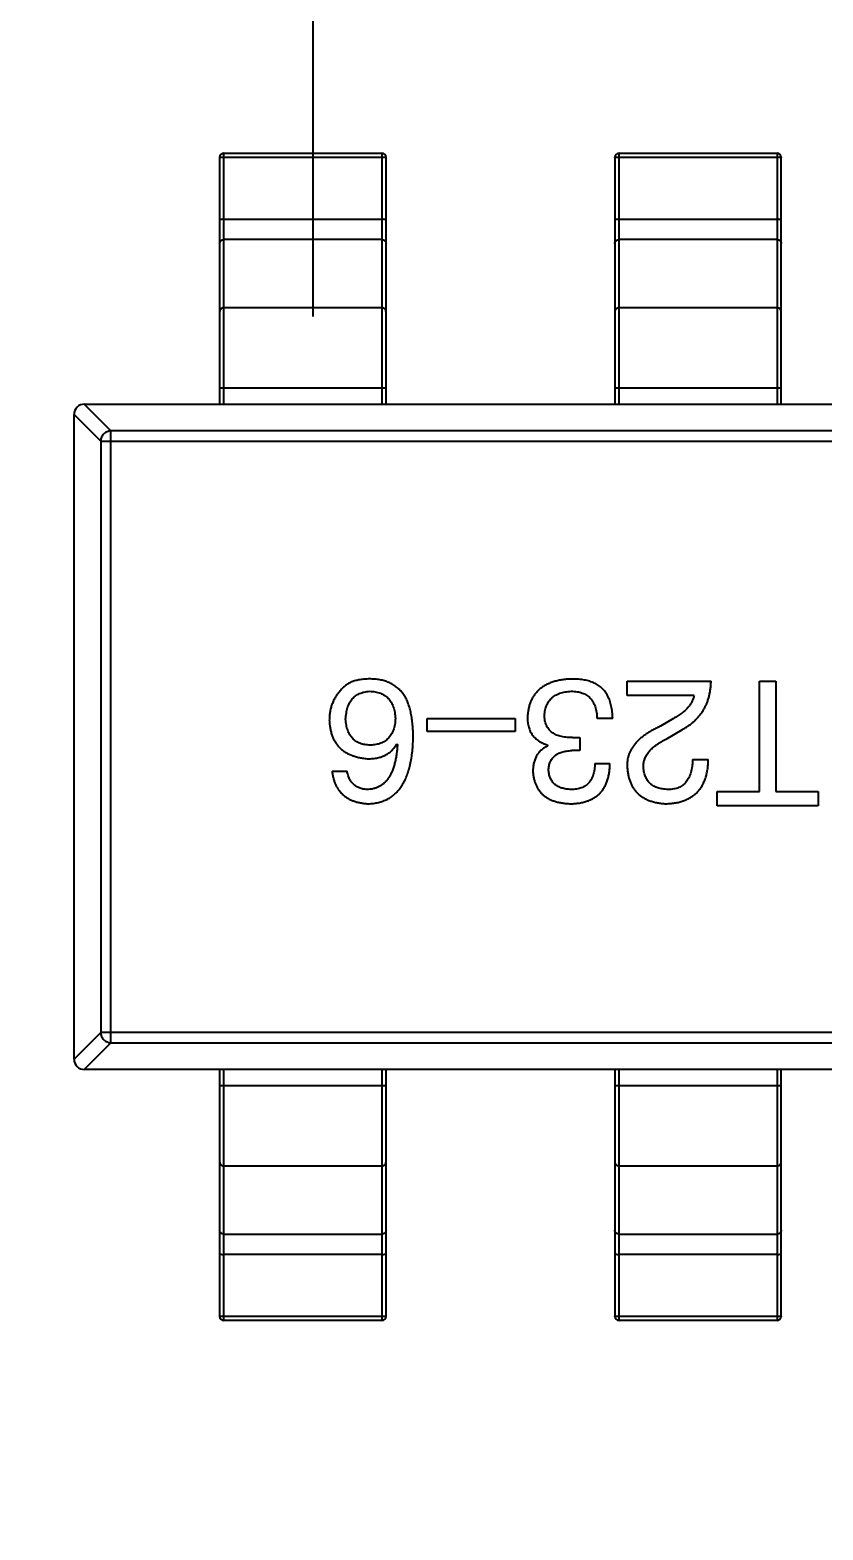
# Model space of a CAD drawing. Header units: millimetres. Extents: x 104 to 312, y 235 to 317.
# Drawn here: x 274.182 to 276.088, y 275.225 to 278.832 of the extents above; entities that cross this region are included whole.
import ezdxf

# ---------------------------------------------------------------- set-up
doc = ezdxf.new("R2010")
doc.units = ezdxf.units.MM
doc.header["$LTSCALE"] = 0.5
doc.header["$PDMODE"] = 3
doc.header["$PDSIZE"] = 0.3125
doc.linetypes.add('CENTER', pattern=[50.8, 31.75, -6.35, 6.35, -6.35])
doc.layers.get('0').update_dxf_attribs({"linetype": 'CONTINUOUS'})
doc.layers.get('Defpoints').update_dxf_attribs({"linetype": 'CONTINUOUS'})
doc.layers.add('dim', color=6, linetype='CONTINUOUS', lineweight=9)
doc.styles.add('Verdana', font='verdana.ttf', dxfattribs={"height": 2})
doc.dimstyles.new('aaaaaaaa 3.0', dxfattribs={"dimtxt": 2, "dimasz": 1.5, "dimexe": 1.25, "dimexo": 0.625, "dimtad": 1, "dimzin": 9, "dimdsep": 46, "dimtxsty": 'Verdana', "dimcen": 0, "dimadec": 1, "dimazin": 2, "dimtfac": 1, "dimtofl": 0, "dimtmove": 0, "dimatfit": 3, "dimfxl": 1, "dimlwd": 25, "dimlwe": 25, "dimarcsym": 0})

# ---------------------------------------------------------------- blocks, each defined once
blk = doc.blocks.new('*D35')
at = {"layer": 'Defpoints', "color": 0}
for p in [(274.8621, 292.0917), (302.3617, 271.0916), (310.9046, 271.0916)]:
    blk.add_point(p, dxfattribs=at)
at = {"layer": 'dim', "color": 0, "lineweight": 25}
for p, q in [((275.4871, 292.0917), (312.1546, 292.0917)), ((310.9046, 290.5917), (310.9046, 272.5916)), ((302.9867, 271.0916), (312.1546, 271.0916))]:
    blk.add_line(p, q, dxfattribs=at)
at = {"layer": 'dim', "color": 0}
for points in [[(311.1546, 290.5917), (310.6546, 290.5917), (310.9046, 292.0917)], [(310.6546, 272.5916), (311.1546, 272.5916), (310.9046, 271.0916)]]:
    blk.add_solid(points, dxfattribs=at)
at = {"layer": 'dim', "color": 0, "insert": (309.2587, 281.5916), "char_height": 2, "attachment_point": 5, "rotation": 90, "style": 'Verdana'}
blk.add_mtext('21', dxfattribs=at)

msp = doc.modelspace()

# ---------------------------------------------------------------- linework, layer by layer
at = {"color": 1, "linetype": 'CENTER'}
msp.add_line((274.8618, 300.3678), (274.8618, 241.8153), dxfattribs=at)
at = {"linetype": 'Continuous'}
for p, q in [((274.6476, 277.9324), (274.6476, 278.5358)), ((274.6476, 278.5358), (275.0276, 278.5358)), ((275.0276, 278.5358), (275.0276, 277.9324)), ((275.5976, 277.9324), (275.5976, 278.5358)), ((275.5976, 278.5358), (275.9776, 278.5358)), ((275.9776, 278.5358), (275.9776, 277.9324)), ((274.6376, 278.5258), (274.6376, 277.9324)), ((274.6476, 278.5263), (275.0276, 278.5263)), ((275.0376, 277.9324), (275.0376, 278.5258)), ((275.5876, 278.5258), (275.5876, 277.9324)), ((275.5976, 278.5263), (275.9776, 278.5263)), ((275.9876, 277.9324), (275.9876, 278.5258)), ((274.6476, 278.3768), (275.0276, 278.3768)), ((275.5976, 278.3768), (275.9776, 278.3768)), ((275.0276, 278.328), (274.6476, 278.328)), ((275.9776, 278.328), (275.5976, 278.328)), ((275.0276, 278.164), (274.6476, 278.164)), ((275.9776, 278.164), (275.5976, 278.164)), ((274.6376, 277.9713), (275.0376, 277.9713)), ((275.5876, 277.9713), (275.9876, 277.9713)), ((274.3762, 277.8683), (274.3121, 277.9324)), ((274.3126, 277.9324), (277.2626, 277.9324)), ((274.2876, 277.9078), (274.3517, 277.8437)), ((274.2876, 276.3574), (274.2876, 277.9074)), ((274.3762, 276.3965), (274.3762, 277.8683)), ((277.1989, 277.8683), (274.3762, 277.8683)), ((274.3517, 277.8437), (274.3517, 276.421)), ((274.3517, 277.8437), (277.2235, 277.8437)), ((275.6172, 277.232), (275.6172, 277.2665)), ((275.6172, 277.2665), (275.8189, 277.2665)), ((275.9354, 277.0009), (275.9354, 277.2665)), ((275.9354, 277.2665), (275.9747, 277.2665)), ((275.9747, 277.2665), (275.9747, 277.0009)), ((275.7779, 277.232), (275.6172, 277.232)), ((275.1362, 277.1452), (275.1362, 277.1763)), ((275.1362, 277.1763), (275.3476, 277.1763)), ((275.3476, 277.1763), (275.3476, 277.1452)), ((275.5824, 277.1763), (275.5447, 277.1763)), ((275.7287, 277.1763), (275.6975, 277.1583)), ((275.3476, 277.1452), (275.1362, 277.1452)), ((275.4857, 277.1304), (275.5037, 277.1304)), ((275.5037, 277.1304), (275.5037, 277.0993)), ((275.7107, 277.1271), (275.75, 277.1501)), ((275.0635, 277.1156), (275.0651, 277.114)), ((275.4267, 277.1107), (275.4267, 277.1124)), ((275.5037, 277.0993), (275.4841, 277.0993)), ((275.5398, 277.0681), (275.5759, 277.0681)), ((275.7746, 277.0779), (275.8123, 277.0779)), ((274.9077, 277.0501), (274.9438, 277.0501)), ((275.8337, 276.9665), (275.8337, 277.0009)), ((275.8337, 277.0009), (275.9354, 277.0009)), ((275.9747, 277.0009), (276.0764, 277.0009)), ((276.0764, 277.0009), (276.0764, 276.9665)), ((276.0764, 276.9665), (275.8337, 276.9665)), ((274.3517, 276.421), (274.2876, 276.3569)), ((277.2235, 276.421), (274.3517, 276.421)), ((274.3121, 276.3324), (274.3762, 276.3965)), ((274.3762, 276.3965), (277.1989, 276.3965)), ((277.2626, 276.3324), (274.3126, 276.3324)), ((274.6376, 276.3324), (274.6376, 275.7389)), ((274.6476, 275.7289), (274.6476, 276.3324)), ((275.0276, 276.3324), (275.0276, 275.7289)), ((275.0376, 275.7389), (275.0376, 276.3324)), ((275.5876, 276.3324), (275.5876, 275.7389)), ((275.5976, 275.7289), (275.5976, 276.3324)), ((275.9776, 276.3324), (275.9776, 275.7289)), ((275.9876, 275.7389), (275.9876, 276.3324)), ((275.0376, 276.2934), (274.6376, 276.2934)), ((275.9876, 276.2934), (275.5876, 276.2934)), ((274.6476, 276.1007), (275.0276, 276.1007)), ((275.5976, 276.1007), (275.9776, 276.1007)), ((274.6476, 275.9367), (275.0276, 275.9367)), ((275.5976, 275.9367), (275.9776, 275.9367)), ((275.0276, 275.8879), (274.6476, 275.8879)), ((275.9776, 275.8879), (275.5976, 275.8879)), ((275.0276, 275.7384), (274.6476, 275.7384)), ((275.0276, 275.7289), (274.6476, 275.7289)), ((275.9776, 275.7384), (275.5976, 275.7384)), ((275.9776, 275.7289), (275.5976, 275.7289))]:
    msp.add_line(p, q, dxfattribs=at)
msp.add_circle((274.8618, 271.1524), 27.5, dxfattribs=at)
at = {"color": 1, "linetype": 'CENTER'}
msp.add_circle((274.8621, 271.0916), 21.0001, dxfattribs=at)
at = {"linetype": 'Continuous'}
for centre, radius, start, end in [((274.8618, 271.1524), 24.842, 307.50561, 229.18658), ((274.6476, 278.5258), 0.01, 90, 180), ((275.0276, 278.5258), 0.01, 0, 90), ((275.5976, 278.5258), 0.01, 90, 180), ((275.9776, 278.5258), 0.01, 0, 90), ((274.3126, 277.9074), 0.025, 90, 180), ((274.3126, 276.3574), 0.025, 180, 270), ((274.6476, 275.7389), 0.01, 180, 270), ((275.0276, 275.7389), 0.01, 270, 0), ((275.5976, 275.7389), 0.01, 180, 270), ((275.9776, 275.7389), 0.01, 270, 0)]:
    msp.add_arc(centre, radius, start, end, dxfattribs=at)
for points, knots in [([(274.6376, 278.5258), (274.6376, 278.5258), (274.6377, 278.5258), (274.6378, 278.5259), (274.638, 278.5259), (274.6385, 278.526), (274.6394, 278.5261), (274.6406, 278.5262), (274.6421, 278.5262), (274.6438, 278.5263), (274.6457, 278.5263), (274.6469, 278.5263), (274.6476, 278.5263)], [0, 0, 0, 0, 0.007007, 0.022207, 0.046429, 0.079689, 0.172082, 0.296123, 0.447019, 0.619102, 0.806017, 1, 1, 1, 1]), ([(275.0276, 278.5263), (275.0282, 278.5263), (275.0295, 278.5263), (275.0314, 278.5263), (275.0331, 278.5262), (275.0346, 278.5262), (275.0358, 278.5261), (275.0366, 278.526), (275.0371, 278.5259), (275.0374, 278.5259), (275.0375, 278.5258), (275.0376, 278.5258), (275.0376, 278.5258)], [0, 0, 0, 0, 0.193983, 0.380898, 0.552981, 0.703877, 0.827918, 0.920311, 0.953571, 0.977793, 0.992993, 1, 1, 1, 1]), ([(275.5876, 278.5258), (275.5876, 278.5258), (275.5877, 278.5258), (275.5878, 278.5259), (275.588, 278.5259), (275.5885, 278.526), (275.5894, 278.5261), (275.5906, 278.5262), (275.5921, 278.5262), (275.5938, 278.5263), (275.5957, 278.5263), (275.5969, 278.5263), (275.5976, 278.5263)], [0, 0, 0, 0, 0.007007, 0.022207, 0.046429, 0.079689, 0.172082, 0.296123, 0.447019, 0.619102, 0.806017, 1, 1, 1, 1]), ([(275.9776, 278.5263), (275.9782, 278.5263), (275.9795, 278.5263), (275.9814, 278.5263), (275.9831, 278.5262), (275.9846, 278.5262), (275.9858, 278.5261), (275.9866, 278.526), (275.9871, 278.5259), (275.9874, 278.5259), (275.9875, 278.5258), (275.9876, 278.5258), (275.9876, 278.5258)], [0, 0, 0, 0, 0.193983, 0.380898, 0.552981, 0.703877, 0.827918, 0.920311, 0.953571, 0.977793, 0.992993, 1, 1, 1, 1]), ([(274.6476, 278.3768), (274.6469, 278.3768), (274.6457, 278.3768), (274.6438, 278.3768), (274.6421, 278.3767), (274.6406, 278.3767), (274.6394, 278.3766), (274.6385, 278.3765), (274.638, 278.3765), (274.6378, 278.3764), (274.6377, 278.3764), (274.6376, 278.3763), (274.6376, 278.3763)], [0, 0, 0, 0, 0.193983, 0.380898, 0.552981, 0.703877, 0.827918, 0.920311, 0.953571, 0.977793, 0.992993, 1, 1, 1, 1]), ([(275.0376, 278.3763), (275.0376, 278.3763), (275.0375, 278.3764), (275.0374, 278.3764), (275.0371, 278.3765), (275.0366, 278.3765), (275.0358, 278.3766), (275.0346, 278.3767), (275.0331, 278.3767), (275.0314, 278.3768), (275.0295, 278.3768), (275.0282, 278.3768), (275.0276, 278.3768)], [0, 0, 0, 0, 0.007007, 0.022207, 0.046429, 0.079689, 0.172082, 0.296123, 0.447019, 0.619102, 0.806017, 1, 1, 1, 1]), ([(275.5976, 278.3768), (275.5969, 278.3768), (275.5957, 278.3768), (275.5938, 278.3768), (275.5921, 278.3767), (275.5906, 278.3767), (275.5894, 278.3766), (275.5885, 278.3765), (275.588, 278.3765), (275.5878, 278.3764), (275.5877, 278.3764), (275.5876, 278.3763), (275.5876, 278.3763)], [0, 0, 0, 0, 0.193983, 0.380898, 0.552981, 0.703877, 0.827918, 0.920311, 0.953571, 0.977793, 0.992993, 1, 1, 1, 1]), ([(275.9876, 278.3763), (275.9876, 278.3763), (275.9875, 278.3764), (275.9874, 278.3764), (275.9871, 278.3765), (275.9866, 278.3765), (275.9858, 278.3766), (275.9846, 278.3767), (275.9831, 278.3767), (275.9814, 278.3768), (275.9795, 278.3768), (275.9782, 278.3768), (275.9776, 278.3768)], [0, 0, 0, 0, 0.007007, 0.022207, 0.046429, 0.079689, 0.172082, 0.296123, 0.447019, 0.619102, 0.806017, 1, 1, 1, 1]), ([(274.6376, 278.3186), (274.6376, 278.3199), (274.6381, 278.3224), (274.6404, 278.3255), (274.6437, 278.3275), (274.6463, 278.328), (274.6476, 278.328)], [0, 0, 0, 0, 0.242809, 0.48985, 0.742832, 1, 1, 1, 1]), ([(275.0276, 278.328), (275.0289, 278.328), (275.0315, 278.3275), (275.0348, 278.3255), (275.0371, 278.3224), (275.0376, 278.3199), (275.0376, 278.3186)], [0, 0, 0, 0, 0.257168, 0.51015, 0.757191, 1, 1, 1, 1]), ([(275.5876, 278.3186), (275.5876, 278.3199), (275.5881, 278.3224), (275.5904, 278.3255), (275.5937, 278.3275), (275.5963, 278.328), (275.5976, 278.328)], [0, 0, 0, 0, 0.242809, 0.48985, 0.742832, 1, 1, 1, 1]), ([(275.9776, 278.328), (275.9789, 278.328), (275.9815, 278.3275), (275.9848, 278.3255), (275.9871, 278.3224), (275.9876, 278.3199), (275.9876, 278.3186)], [0, 0, 0, 0, 0.257168, 0.51015, 0.757191, 1, 1, 1, 1]), ([(274.6476, 278.164), (274.6463, 278.164), (274.6437, 278.1635), (274.6404, 278.1614), (274.6381, 278.1583), (274.6376, 278.1558), (274.6376, 278.1546)], [0, 0, 0, 0, 0.257168, 0.51015, 0.757191, 1, 1, 1, 1]), ([(275.0376, 278.1546), (275.0376, 278.1558), (275.0371, 278.1583), (275.0348, 278.1614), (275.0315, 278.1635), (275.0289, 278.164), (275.0276, 278.164)], [0, 0, 0, 0, 0.242809, 0.48985, 0.742832, 1, 1, 1, 1]), ([(275.5976, 278.164), (275.5963, 278.164), (275.5937, 278.1635), (275.5904, 278.1614), (275.5881, 278.1583), (275.5876, 278.1558), (275.5876, 278.1546)], [0, 0, 0, 0, 0.257168, 0.51015, 0.757191, 1, 1, 1, 1]), ([(275.9876, 278.1546), (275.9876, 278.1558), (275.9871, 278.1583), (275.9848, 278.1614), (275.9815, 278.1635), (275.9789, 278.164), (275.9776, 278.164)], [0, 0, 0, 0, 0.242809, 0.48985, 0.742832, 1, 1, 1, 1]), ([(274.3762, 277.8683), (274.3731, 277.8681), (274.3668, 277.8667), (274.3588, 277.8612), (274.3533, 277.8532), (274.3518, 277.8469), (274.3517, 277.8437)], [0, 0, 0, 0, 0.248875, 0.5, 0.751125, 1, 1, 1, 1]), ([(275.0045, 277.2714), (275.0003, 277.2715), (274.9921, 277.2716), (274.9804, 277.2706), (274.9697, 277.269), (274.9599, 277.2663), (274.9511, 277.2628), (274.9433, 277.2584), (274.9364, 277.2532), (274.9326, 277.2489), (274.9307, 277.2468)], [0, 0, 0, 0, 0.156782, 0.301945, 0.436395, 0.561474, 0.678489, 0.78853, 0.894967, 1, 1, 1, 1]), ([(275.0815, 277.232), (275.0793, 277.2351), (275.0749, 277.241), (275.0671, 277.2487), (275.0585, 277.2554), (275.0492, 277.2609), (275.0391, 277.2653), (275.0282, 277.2685), (275.0166, 277.2707), (275.0086, 277.2712), (275.0045, 277.2714)], [0, 0, 0, 0, 0.125033, 0.246266, 0.36603, 0.485265, 0.606781, 0.732144, 0.862551, 1, 1, 1, 1]), ([(275.4841, 277.2714), (275.48, 277.2712), (275.472, 277.2708), (275.4603, 277.2694), (275.4495, 277.2673), (275.4394, 277.2646), (275.4301, 277.2612), (275.4215, 277.2571), (275.4136, 277.2524), (275.4065, 277.247), (275.4002, 277.2408), (275.3947, 277.234), (275.3898, 277.2266), (275.3858, 277.2185), (275.3825, 277.2097), (275.3801, 277.2003), (275.3783, 277.1902), (275.3778, 277.1832), (275.3775, 277.1796)], [0, 0, 0, 0, 0.078078, 0.151942, 0.221594, 0.28726, 0.350176, 0.409768, 0.467648, 0.523784, 0.578904, 0.634014, 0.689819, 0.746826, 0.805875, 0.867063, 0.931764, 1, 1, 1, 1]), ([(275.5382, 277.2615), (275.5365, 277.2623), (275.533, 277.264), (275.5273, 277.266), (275.5212, 277.2677), (275.5147, 277.269), (275.5077, 277.2701), (275.5002, 277.2709), (275.4923, 277.2713), (275.4869, 277.2713), (275.4841, 277.2714)], [0, 0, 0, 0, 0.101955, 0.208983, 0.322698, 0.44339, 0.570851, 0.70629, 0.84885, 1, 1, 1, 1]), ([(274.9307, 277.2468), (274.9283, 277.2442), (274.9237, 277.239), (274.9177, 277.2307), (274.9126, 277.2219), (274.9084, 277.2129), (274.9052, 277.2034), (274.9028, 277.1936), (274.9015, 277.1834), (274.9013, 277.1765), (274.9012, 277.173)], [0, 0, 0, 0, 0.129393, 0.255335, 0.378531, 0.500878, 0.622934, 0.746191, 0.87096, 1, 1, 1, 1]), ([(274.9405, 277.1747), (274.9407, 277.1773), (274.941, 277.1823), (274.9421, 277.1896), (274.9435, 277.1964), (274.9452, 277.2028), (274.9474, 277.2087), (274.95, 277.214), (274.953, 277.219), (274.9564, 277.2235), (274.9602, 277.2275), (274.9644, 277.231), (274.969, 277.234), (274.974, 277.2366), (274.9794, 277.2387), (274.9852, 277.2402), (274.9914, 277.2413), (274.9957, 277.2417), (274.9979, 277.2419)], [0, 0, 0, 0, 0.078863, 0.153308, 0.223539, 0.289857, 0.35341, 0.413572, 0.471721, 0.528235, 0.584279, 0.638781, 0.69466, 0.751251, 0.809198, 0.869697, 0.933318, 1, 1, 1, 1]), ([(274.9979, 277.2419), (275.0003, 277.2418), (275.005, 277.2416), (275.0117, 277.2406), (275.018, 277.2392), (275.0239, 277.2373), (275.0294, 277.2349), (275.0343, 277.2319), (275.039, 277.2286), (275.043, 277.2247), (275.0468, 277.2204), (275.05, 277.2154), (275.0529, 277.2102), (275.0552, 277.2043), (275.0571, 277.198), (275.0586, 277.1912), (275.0597, 277.1839), (275.06, 277.1789), (275.0602, 277.1763)], [0, 0, 0, 0, 0.070403, 0.137196, 0.200053, 0.260887, 0.31876, 0.37535, 0.430743, 0.485927, 0.541678, 0.598832, 0.657726, 0.719441, 0.783504, 0.851852, 0.923533, 1, 1, 1, 1]), ([(275.4185, 277.1845), (275.4187, 277.1867), (275.419, 277.191), (275.4201, 277.1972), (275.4216, 277.203), (275.4236, 277.2083), (275.426, 277.2133), (275.4289, 277.218), (275.4323, 277.2221), (275.436, 277.226), (275.4403, 277.2294), (275.445, 277.2324), (275.4502, 277.235), (275.4558, 277.2372), (275.4618, 277.2389), (275.4683, 277.2403), (275.4752, 277.2414), (275.48, 277.2417), (275.4824, 277.2419)], [0, 0, 0, 0, 0.068514, 0.133941, 0.195994, 0.255362, 0.312994, 0.369441, 0.424687, 0.480522, 0.537148, 0.594801, 0.654411, 0.716817, 0.781981, 0.850498, 0.923306, 1, 1, 1, 1]), ([(275.4824, 277.2419), (275.4849, 277.2418), (275.4897, 277.2418), (275.4966, 277.2409), (275.503, 277.2397), (275.509, 277.2379), (275.5146, 277.2356), (275.5197, 277.2328), (275.5243, 277.2294), (275.5284, 277.2256), (275.5321, 277.2211), (275.5353, 277.2163), (275.5381, 277.2108), (275.5403, 277.2049), (275.5422, 277.1985), (275.5435, 277.1915), (275.5444, 277.1841), (275.5446, 277.179), (275.5447, 277.1763)], [0, 0, 0, 0, 0.071272, 0.13882, 0.201858, 0.262757, 0.320043, 0.376709, 0.431462, 0.486034, 0.541209, 0.597703, 0.65589, 0.717768, 0.782056, 0.850407, 0.92277, 1, 1, 1, 1]), ([(275.5824, 277.1763), (275.5823, 277.179), (275.5821, 277.1842), (275.5815, 277.1919), (275.5804, 277.1992), (275.5791, 277.2061), (275.5775, 277.2127), (275.5756, 277.219), (275.5732, 277.2248), (275.5706, 277.2304), (275.5677, 277.2356), (275.5645, 277.2404), (275.5609, 277.2448), (275.557, 277.2489), (275.5528, 277.2526), (275.5482, 277.256), (275.5434, 277.259), (275.5399, 277.2607), (275.5382, 277.2615)], [0, 0, 0, 0, 0.078937, 0.154495, 0.226898, 0.296844, 0.363348, 0.427781, 0.48946, 0.549586, 0.607902, 0.664733, 0.720805, 0.776157, 0.831175, 0.886736, 0.943094, 1, 1, 1, 1]), ([(275.75, 277.1501), (275.7527, 277.1516), (275.7581, 277.1546), (275.7658, 277.1597), (275.7729, 277.165), (275.7795, 277.1708), (275.7857, 277.1768), (275.7912, 277.1833), (275.7964, 277.19), (275.8009, 277.1972), (275.805, 277.2046), (275.8085, 277.2124), (275.8116, 277.2206), (275.814, 277.2291), (275.8161, 277.238), (275.8175, 277.2472), (275.8185, 277.2567), (275.8187, 277.2632), (275.8189, 277.2665)], [0, 0, 0, 0, 0.065828, 0.130094, 0.192451, 0.254037, 0.313974, 0.373757, 0.433048, 0.492243, 0.551902, 0.611758, 0.672678, 0.734814, 0.798569, 0.863693, 0.930488, 1, 1, 1, 1]), ([(275.1028, 277.1304), (275.1028, 277.1357), (275.1027, 277.146), (275.1016, 277.1611), (275.1001, 277.1752), (275.0976, 277.1884), (275.0947, 277.2006), (275.0911, 277.212), (275.0868, 277.2225), (275.0832, 277.2289), (275.0815, 277.232)], [0, 0, 0, 0, 0.151498, 0.29521, 0.430242, 0.557137, 0.677306, 0.790845, 0.898111, 1, 1, 1, 1]), ([(275.7779, 277.232), (275.7774, 277.2294), (275.7763, 277.2242), (275.773, 277.2167), (275.7687, 277.2093), (275.7631, 277.2023), (275.7563, 277.1954), (275.7482, 277.1887), (275.739, 277.1823), (275.7322, 277.1783), (275.7287, 277.1763)], [0, 0, 0, 0, 0.103034, 0.208166, 0.318255, 0.434664, 0.559728, 0.695394, 0.841708, 1, 1, 1, 1]), ([(274.9012, 277.173), (274.9014, 277.1695), (274.9017, 277.1626), (274.9032, 277.1527), (274.9053, 277.1434), (274.908, 277.1347), (274.9115, 277.1266), (274.9157, 277.1192), (274.9205, 277.1123), (274.9261, 277.1061), (274.9323, 277.1006), (274.9392, 277.0956), (274.9468, 277.0914), (274.9551, 277.0877), (274.964, 277.0847), (274.9736, 277.0824), (274.9839, 277.0806), (274.991, 277.0799), (274.9946, 277.0796)], [0, 0, 0, 0, 0.071527, 0.139094, 0.20346, 0.264939, 0.323904, 0.381383, 0.437591, 0.493343, 0.549401, 0.606085, 0.664838, 0.725424, 0.788712, 0.855452, 0.925772, 1, 1, 1, 1]), ([(274.9995, 277.1124), (274.9973, 277.1125), (274.9929, 277.1127), (274.9865, 277.1136), (274.9805, 277.1149), (274.975, 277.1167), (274.9699, 277.1191), (274.9651, 277.1218), (274.9608, 277.125), (274.9568, 277.1287), (274.9534, 277.1329), (274.9502, 277.1375), (274.9476, 277.1426), (274.9453, 277.1481), (274.9435, 277.1541), (274.9421, 277.1605), (274.941, 277.1674), (274.9407, 277.1722), (274.9405, 277.1747)], [0, 0, 0, 0, 0.069884, 0.136529, 0.199638, 0.259844, 0.317774, 0.374356, 0.430026, 0.485148, 0.5409, 0.597889, 0.657472, 0.718614, 0.783613, 0.85129, 0.923712, 1, 1, 1, 1]), ([(275.0602, 277.1763), (275.06, 277.1738), (275.0597, 277.1689), (275.0587, 277.1618), (275.0571, 277.1552), (275.0553, 277.149), (275.053, 277.1433), (275.0502, 277.1381), (275.0471, 277.1333), (275.0435, 277.1291), (275.0394, 277.1253), (275.035, 277.1221), (275.0302, 277.1191), (275.0248, 277.1169), (275.0191, 277.115), (275.013, 277.1136), (275.0064, 277.1127), (275.0019, 277.1125), (274.9995, 277.1124)], [0, 0, 0, 0, 0.076072, 0.148369, 0.216753, 0.281358, 0.342792, 0.401604, 0.458929, 0.514444, 0.569818, 0.625343, 0.681554, 0.739608, 0.800134, 0.863477, 0.929547, 1, 1, 1, 1]), ([(275.3775, 277.1796), (275.3775, 277.1774), (275.3776, 277.1732), (275.3783, 277.1671), (275.3791, 277.1613), (275.3805, 277.1558), (275.3822, 277.1505), (275.3843, 277.1455), (275.3869, 277.1409), (275.3897, 277.1365), (275.393, 277.1324), (275.3967, 277.1287), (275.4008, 277.1252), (275.4052, 277.122), (275.41, 277.1192), (275.4152, 277.1165), (275.4208, 277.1143), (275.4247, 277.113), (275.4267, 277.1124)], [0, 0, 0, 0, 0.071215, 0.138707, 0.20396, 0.266995, 0.327734, 0.387609, 0.445602, 0.503345, 0.561136, 0.618597, 0.677672, 0.738255, 0.799989, 0.863961, 0.930555, 1, 1, 1, 1]), ([(275.4857, 277.1304), (275.483, 277.1304), (275.4777, 277.1305), (275.4701, 277.1312), (275.463, 277.1321), (275.4564, 277.1337), (275.4503, 277.1355), (275.4448, 277.1378), (275.4398, 277.1407), (275.4353, 277.1438), (275.4313, 277.1474), (275.4279, 277.1515), (275.4249, 277.1559), (275.4226, 277.1608), (275.4207, 277.1662), (275.4194, 277.1719), (275.4186, 277.1781), (275.4185, 277.1823), (275.4185, 277.1845)], [0, 0, 0, 0, 0.082495, 0.159728, 0.232496, 0.300725, 0.365163, 0.425859, 0.483728, 0.538892, 0.592921, 0.646195, 0.699968, 0.754746, 0.811387, 0.870806, 0.933482, 1, 1, 1, 1]), ([(274.9946, 276.9714), (274.9989, 276.9716), (275.0072, 276.9721), (275.0192, 276.9743), (275.0304, 276.9777), (275.0408, 276.9823), (275.0505, 276.9881), (275.0592, 276.9952), (275.0673, 277.0034), (275.0744, 277.0128), (275.0808, 277.0234), (275.0864, 277.0352), (275.0911, 277.0481), (275.095, 277.0623), (275.0983, 277.0776), (275.1006, 277.0942), (275.1023, 277.1119), (275.1026, 277.1241), (275.1028, 277.1304)], [0, 0, 0, 0, 0.058957, 0.115262, 0.16907, 0.221312, 0.273147, 0.324961, 0.377649, 0.432026, 0.488925, 0.549039, 0.612912, 0.680653, 0.753056, 0.830314, 0.912483, 1, 1, 1, 1]), ([(275.6975, 277.1583), (275.6941, 277.1567), (275.6875, 277.1536), (275.6781, 277.1486), (275.6693, 277.1435), (275.6612, 277.1381), (275.6538, 277.1326), (275.6471, 277.1269), (275.641, 277.121), (275.6357, 277.1149), (275.6309, 277.1087), (275.6269, 277.1023), (275.6236, 277.0956), (275.6208, 277.0889), (275.6189, 277.0819), (275.6176, 277.0747), (275.617, 277.0673), (275.6171, 277.0624), (275.6172, 277.0599)], [0, 0, 0, 0, 0.082731, 0.161257, 0.236138, 0.307554, 0.375712, 0.440848, 0.502916, 0.562567, 0.619798, 0.675716, 0.73039, 0.78386, 0.837315, 0.890547, 0.944917, 1, 1, 1, 1]), ([(275.6566, 277.0583), (275.6565, 277.0599), (275.6563, 277.0631), (275.6566, 277.0679), (275.6574, 277.0727), (275.6586, 277.0774), (275.6604, 277.0819), (275.6626, 277.0865), (275.6653, 277.0909), (275.6685, 277.0952), (275.672, 277.0996), (275.6762, 277.1037), (275.6808, 277.1078), (275.6858, 277.1119), (275.6914, 277.1158), (275.6973, 277.1197), (275.7038, 277.1235), (275.7083, 277.1259), (275.7107, 277.1271)], [0, 0, 0, 0, 0.052237, 0.103888, 0.155485, 0.207395, 0.259864, 0.31356, 0.369176, 0.4266, 0.486836, 0.550048, 0.61567, 0.685271, 0.75824, 0.834614, 0.915635, 1, 1, 1, 1]), ([(274.9946, 277.0796), (274.9986, 277.0797), (275.0062, 277.0799), (275.0172, 277.0816), (275.0273, 277.0844), (275.0365, 277.0883), (275.0447, 277.0934), (275.052, 277.0997), (275.0584, 277.1072), (275.0618, 277.1128), (275.0635, 277.1156)], [0, 0, 0, 0, 0.144617, 0.279572, 0.40596, 0.526097, 0.64389, 0.760003, 0.877724, 1, 1, 1, 1]), ([(275.0651, 277.114), (275.0648, 277.1098), (275.0642, 277.1015), (275.0627, 277.0896), (275.0608, 277.0785), (275.0584, 277.0681), (275.0556, 277.0585), (275.0523, 277.0497), (275.0486, 277.0417), (275.0444, 277.0345), (275.0397, 277.0282), (275.0347, 277.0225), (275.0291, 277.0177), (275.0231, 277.0137), (275.0166, 277.0104), (275.0097, 277.0081), (275.0023, 277.0064), (274.9972, 277.006), (274.9946, 277.0058)], [0, 0, 0, 0, 0.089218, 0.173709, 0.252753, 0.326963, 0.397099, 0.462534, 0.524018, 0.582178, 0.637235, 0.689955, 0.741228, 0.791618, 0.841661, 0.892925, 0.945259, 1, 1, 1, 1]), ([(275.4267, 277.1107), (275.4238, 277.1093), (275.4182, 277.1065), (275.4108, 277.1009), (275.4045, 277.0944), (275.3994, 277.087), (275.3955, 277.0786), (275.3926, 277.0694), (275.3909, 277.0592), (275.3907, 277.0521), (275.3906, 277.0484)], [0, 0, 0, 0, 0.125227, 0.244792, 0.361427, 0.478215, 0.59667, 0.722058, 0.856314, 1, 1, 1, 1]), ([(275.4283, 277.0517), (275.4284, 277.0536), (275.4287, 277.0572), (275.4294, 277.0624), (275.4306, 277.0673), (275.4323, 277.0719), (275.4344, 277.0761), (275.4369, 277.0799), (275.4397, 277.0835), (275.443, 277.0867), (275.4468, 277.0894), (275.4509, 277.0919), (275.4554, 277.094), (275.4603, 277.0958), (275.4657, 277.0971), (275.4715, 277.0982), (275.4776, 277.099), (275.4819, 277.0992), (275.4841, 277.0993)], [0, 0, 0, 0, 0.067741, 0.131599, 0.192143, 0.249977, 0.306453, 0.361639, 0.416449, 0.471489, 0.527582, 0.584873, 0.644974, 0.70814, 0.77492, 0.845909, 0.920585, 1, 1, 1, 1]), ([(275.4808, 276.9714), (275.4846, 276.9715), (275.4919, 276.9717), (275.5025, 276.9731), (275.5125, 276.9751), (275.5217, 276.9779), (275.5302, 276.9813), (275.538, 276.9856), (275.5451, 276.9905), (275.5514, 276.9963), (275.557, 277.0027), (275.5619, 277.0099), (275.566, 277.0179), (275.5695, 277.0265), (275.5722, 277.0359), (275.5742, 277.046), (275.5755, 277.0568), (275.5757, 277.0643), (275.5759, 277.0681)], [0, 0, 0, 0, 0.073232, 0.142595, 0.207997, 0.270074, 0.329156, 0.386529, 0.441846, 0.496976, 0.551877, 0.607941, 0.665637, 0.725446, 0.788542, 0.855101, 0.925196, 1, 1, 1, 1]), ([(275.5398, 277.0681), (275.5397, 277.0656), (275.5395, 277.0607), (275.5386, 277.0536), (275.5375, 277.047), (275.5357, 277.0409), (275.5336, 277.0353), (275.5311, 277.0302), (275.5281, 277.0255), (275.5247, 277.0213), (275.5209, 277.0176), (275.5166, 277.0145), (275.512, 277.0117), (275.5069, 277.0096), (275.5014, 277.0079), (275.4954, 277.0067), (275.4891, 277.0059), (275.4847, 277.0059), (275.4824, 277.0058)], [0, 0, 0, 0, 0.078134, 0.15164, 0.221358, 0.286689, 0.348614, 0.407697, 0.464247, 0.520153, 0.574432, 0.629291, 0.684538, 0.742032, 0.801329, 0.863637, 0.930123, 1, 1, 1, 1]), ([(275.6172, 277.0599), (275.6175, 277.0565), (275.618, 277.0499), (275.6196, 277.0404), (275.6218, 277.0314), (275.6248, 277.0231), (275.6283, 277.0153), (275.6325, 277.0082), (275.6374, 277.0017), (275.6429, 276.9958), (275.6492, 276.9906), (275.656, 276.986), (275.6635, 276.982), (275.6717, 276.9785), (275.6805, 276.9759), (275.69, 276.9736), (275.7001, 276.9721), (275.7071, 276.9716), (275.7107, 276.9714)], [0, 0, 0, 0, 0.070688, 0.137741, 0.201612, 0.262778, 0.321223, 0.378455, 0.434411, 0.490146, 0.546362, 0.603392, 0.662208, 0.723401, 0.787372, 0.85442, 0.925153, 1, 1, 1, 1]), ([(275.7156, 277.0058), (275.7133, 277.0059), (275.7089, 277.0062), (275.7026, 277.0068), (275.6966, 277.0081), (275.691, 277.0096), (275.6859, 277.0116), (275.6811, 277.0138), (275.6769, 277.0166), (275.6729, 277.0196), (275.6695, 277.0232), (275.6663, 277.027), (275.6636, 277.0313), (275.6614, 277.036), (275.6596, 277.041), (275.6581, 277.0464), (275.6571, 277.0522), (275.6567, 277.0562), (275.6566, 277.0583)], [0, 0, 0, 0, 0.076112, 0.148436, 0.216883, 0.281466, 0.34298, 0.402356, 0.459881, 0.51546, 0.571111, 0.62658, 0.683162, 0.741007, 0.801404, 0.863825, 0.930544, 1, 1, 1, 1]), ([(275.7107, 276.9714), (275.7147, 276.9716), (275.7226, 276.972), (275.7339, 276.9736), (275.7446, 276.9759), (275.7544, 276.9791), (275.7635, 276.983), (275.7718, 276.9877), (275.7794, 276.9932), (275.7862, 276.9996), (275.7922, 277.0067), (275.7974, 277.0145), (275.8019, 277.0232), (275.8055, 277.0327), (275.8084, 277.0429), (275.8105, 277.0539), (275.8119, 277.0656), (275.8122, 277.0738), (275.8123, 277.0779)], [0, 0, 0, 0, 0.07282, 0.141057, 0.2062, 0.267672, 0.326735, 0.383519, 0.439188, 0.494454, 0.549628, 0.605958, 0.66397, 0.72402, 0.787502, 0.854127, 0.925065, 1, 1, 1, 1]), ([(275.7746, 277.0779), (275.7745, 277.075), (275.7743, 277.0694), (275.7734, 277.0612), (275.7722, 277.0536), (275.7704, 277.0465), (275.7682, 277.04), (275.7657, 277.034), (275.7626, 277.0286), (275.7591, 277.0238), (275.7552, 277.0195), (275.7508, 277.0158), (275.746, 277.0127), (275.7408, 277.0102), (275.7351, 277.0082), (275.729, 277.0068), (275.7224, 277.006), (275.7179, 277.0059), (275.7156, 277.0058)], [0, 0, 0, 0, 0.082594, 0.15978, 0.232961, 0.301462, 0.365595, 0.426678, 0.484662, 0.540809, 0.595146, 0.648401, 0.702272, 0.757102, 0.813447, 0.872233, 0.934055, 1, 1, 1, 1]), ([(274.9077, 277.0501), (274.9081, 277.0471), (274.9088, 277.0412), (274.9108, 277.0328), (274.9131, 277.0249), (274.9161, 277.0175), (274.9196, 277.0107), (274.9237, 277.0044), (274.9283, 276.9986), (274.9335, 276.9934), (274.9392, 276.9887), (274.9455, 276.9846), (274.9524, 276.981), (274.9598, 276.978), (274.9677, 276.9755), (274.9762, 276.9736), (274.9852, 276.9722), (274.9914, 276.9716), (274.9946, 276.9714)], [0, 0, 0, 0, 0.06947, 0.136096, 0.199592, 0.260665, 0.319672, 0.377156, 0.433415, 0.489984, 0.546535, 0.604276, 0.663499, 0.725182, 0.788953, 0.855683, 0.926216, 1, 1, 1, 1]), ([(274.9946, 277.0058), (274.9912, 277.0059), (274.9847, 277.0061), (274.9756, 277.0083), (274.9674, 277.0118), (274.9604, 277.0167), (274.9545, 277.0231), (274.9497, 277.0308), (274.9461, 277.0399), (274.9446, 277.0466), (274.9438, 277.0501)], [0, 0, 0, 0, 0.136586, 0.261496, 0.378089, 0.490612, 0.605522, 0.725767, 0.8561, 1, 1, 1, 1]), ([(275.3906, 277.0484), (275.3909, 277.0455), (275.3914, 277.0396), (275.393, 277.0312), (275.3951, 277.0233), (275.3979, 277.016), (275.4014, 277.0092), (275.4055, 277.003), (275.4102, 276.9973), (275.4156, 276.9921), (275.4215, 276.9876), (275.4282, 276.9836), (275.4354, 276.9801), (275.4433, 276.9773), (275.4518, 276.9749), (275.4609, 276.9732), (275.4706, 276.9719), (275.4773, 276.9716), (275.4808, 276.9714)], [0, 0, 0, 0, 0.067521, 0.132139, 0.193339, 0.252064, 0.309083, 0.364848, 0.420021, 0.475612, 0.532002, 0.589602, 0.649896, 0.712634, 0.778603, 0.848416, 0.922155, 1, 1, 1, 1]), ([(275.4824, 277.0058), (275.4804, 277.0059), (275.4764, 277.0061), (275.4706, 277.0068), (275.4651, 277.0079), (275.46, 277.0092), (275.4553, 277.0109), (275.451, 277.0129), (275.447, 277.0153), (275.4435, 277.018), (275.4402, 277.021), (275.4374, 277.0245), (275.4349, 277.0282), (275.4328, 277.0322), (275.4311, 277.0366), (275.4298, 277.0414), (275.4288, 277.0464), (275.4285, 277.0499), (275.4283, 277.0517)], [0, 0, 0, 0, 0.078051, 0.151197, 0.220412, 0.286742, 0.34933, 0.409464, 0.467368, 0.52298, 0.578639, 0.633998, 0.690142, 0.746855, 0.805868, 0.867776, 0.932345, 1, 1, 1, 1]), ([(274.3517, 276.421), (274.3518, 276.4179), (274.3533, 276.4115), (274.3588, 276.4035), (274.3668, 276.398), (274.3731, 276.3966), (274.3762, 276.3965)], [0, 0, 0, 0, 0.248875, 0.5, 0.751125, 1, 1, 1, 1]), ([(274.6376, 276.1101), (274.6376, 276.1089), (274.6381, 276.1064), (274.6404, 276.1033), (274.6437, 276.1012), (274.6463, 276.1007), (274.6476, 276.1007)], [0, 0, 0, 0, 0.242809, 0.48985, 0.742832, 1, 1, 1, 1]), ([(275.0276, 276.1007), (275.0289, 276.1007), (275.0315, 276.1012), (275.0348, 276.1033), (275.0371, 276.1064), (275.0376, 276.1089), (275.0376, 276.1101)], [0, 0, 0, 0, 0.257168, 0.51015, 0.757191, 1, 1, 1, 1]), ([(275.5876, 276.1101), (275.5876, 276.1089), (275.5881, 276.1064), (275.5904, 276.1033), (275.5937, 276.1012), (275.5963, 276.1007), (275.5976, 276.1007)], [0, 0, 0, 0, 0.242809, 0.48985, 0.742832, 1, 1, 1, 1]), ([(275.9776, 276.1007), (275.9789, 276.1007), (275.9815, 276.1012), (275.9848, 276.1033), (275.9871, 276.1064), (275.9876, 276.1089), (275.9876, 276.1101)], [0, 0, 0, 0, 0.257168, 0.51015, 0.757191, 1, 1, 1, 1]), ([(274.6476, 275.9367), (274.6463, 275.9367), (274.6437, 275.9372), (274.6404, 275.9392), (274.6381, 275.9424), (274.6376, 275.9449), (274.6376, 275.9461)], [0, 0, 0, 0, 0.257168, 0.51015, 0.757191, 1, 1, 1, 1]), ([(275.0376, 275.9461), (275.0376, 275.9449), (275.0371, 275.9424), (275.0348, 275.9392), (275.0315, 275.9372), (275.0289, 275.9367), (275.0276, 275.9367)], [0, 0, 0, 0, 0.242809, 0.48985, 0.742832, 1, 1, 1, 1]), ([(275.5976, 275.9367), (275.5963, 275.9367), (275.5937, 275.9372), (275.5904, 275.9392), (275.5881, 275.9424), (275.5876, 275.9449), (275.5876, 275.9461)], [0, 0, 0, 0, 0.257168, 0.51015, 0.757191, 1, 1, 1, 1]), ([(275.9876, 275.9461), (275.9876, 275.9449), (275.9871, 275.9424), (275.9848, 275.9392), (275.9815, 275.9372), (275.9789, 275.9367), (275.9776, 275.9367)], [0, 0, 0, 0, 0.242809, 0.48985, 0.742832, 1, 1, 1, 1]), ([(274.6376, 275.8884), (274.6376, 275.8884), (274.6377, 275.8883), (274.6378, 275.8883), (274.638, 275.8882), (274.6385, 275.8882), (274.6394, 275.8881), (274.6406, 275.888), (274.6421, 275.888), (274.6438, 275.8879), (274.6457, 275.8879), (274.6469, 275.8879), (274.6476, 275.8879)], [0, 0, 0, 0, 0.007007, 0.022207, 0.046429, 0.079689, 0.172082, 0.296123, 0.447019, 0.619102, 0.806017, 1, 1, 1, 1]), ([(275.0276, 275.8879), (275.0282, 275.8879), (275.0295, 275.8879), (275.0314, 275.8879), (275.0331, 275.888), (275.0346, 275.888), (275.0358, 275.8881), (275.0366, 275.8882), (275.0371, 275.8882), (275.0374, 275.8883), (275.0375, 275.8883), (275.0376, 275.8884), (275.0376, 275.8884)], [0, 0, 0, 0, 0.193983, 0.380898, 0.552981, 0.703877, 0.827918, 0.920311, 0.953571, 0.977793, 0.992993, 1, 1, 1, 1]), ([(275.5876, 275.8884), (275.5876, 275.8884), (275.5877, 275.8883), (275.5878, 275.8883), (275.588, 275.8882), (275.5885, 275.8882), (275.5894, 275.8881), (275.5906, 275.888), (275.5921, 275.888), (275.5938, 275.8879), (275.5957, 275.8879), (275.5969, 275.8879), (275.5976, 275.8879)], [0, 0, 0, 0, 0.007007, 0.022207, 0.046429, 0.079689, 0.172082, 0.296123, 0.447019, 0.619102, 0.806017, 1, 1, 1, 1]), ([(275.9776, 275.8879), (275.9782, 275.8879), (275.9795, 275.8879), (275.9814, 275.8879), (275.9831, 275.888), (275.9846, 275.888), (275.9858, 275.8881), (275.9866, 275.8882), (275.9871, 275.8882), (275.9874, 275.8883), (275.9875, 275.8883), (275.9876, 275.8884), (275.9876, 275.8884)], [0, 0, 0, 0, 0.193983, 0.380898, 0.552981, 0.703877, 0.827918, 0.920311, 0.953571, 0.977793, 0.992993, 1, 1, 1, 1]), ([(274.6476, 275.7384), (274.6469, 275.7384), (274.6457, 275.7384), (274.6438, 275.7385), (274.6421, 275.7385), (274.6406, 275.7386), (274.6394, 275.7386), (274.6385, 275.7387), (274.638, 275.7388), (274.6378, 275.7388), (274.6377, 275.7389), (274.6376, 275.7389), (274.6376, 275.7389)], [0, 0, 0, 0, 0.193983, 0.380898, 0.552981, 0.703877, 0.827918, 0.920311, 0.953571, 0.977793, 0.992993, 1, 1, 1, 1]), ([(275.0376, 275.7389), (275.0376, 275.7389), (275.0375, 275.7389), (275.0374, 275.7388), (275.0371, 275.7388), (275.0366, 275.7387), (275.0358, 275.7386), (275.0346, 275.7386), (275.0331, 275.7385), (275.0314, 275.7385), (275.0295, 275.7384), (275.0282, 275.7384), (275.0276, 275.7384)], [0, 0, 0, 0, 0.007007, 0.022207, 0.046429, 0.079689, 0.172082, 0.296123, 0.447019, 0.619102, 0.806017, 1, 1, 1, 1]), ([(275.5976, 275.7384), (275.5969, 275.7384), (275.5957, 275.7384), (275.5938, 275.7385), (275.5921, 275.7385), (275.5906, 275.7386), (275.5894, 275.7386), (275.5885, 275.7387), (275.588, 275.7388), (275.5878, 275.7388), (275.5877, 275.7389), (275.5876, 275.7389), (275.5876, 275.7389)], [0, 0, 0, 0, 0.193983, 0.380898, 0.552981, 0.703877, 0.827918, 0.920311, 0.953571, 0.977793, 0.992993, 1, 1, 1, 1]), ([(275.9876, 275.7389), (275.9876, 275.7389), (275.9875, 275.7389), (275.9874, 275.7388), (275.9871, 275.7388), (275.9866, 275.7387), (275.9858, 275.7386), (275.9846, 275.7386), (275.9831, 275.7385), (275.9814, 275.7385), (275.9795, 275.7384), (275.9782, 275.7384), (275.9776, 275.7384)], [0, 0, 0, 0, 0.007007, 0.022207, 0.046429, 0.079689, 0.172082, 0.296123, 0.447019, 0.619102, 0.806017, 1, 1, 1, 1])]:
    msp.add_open_spline(points, degree=3, knots=knots, dxfattribs=at)

# ---------------------------------------------------------------- dimensions: what is measured, and where the dimension line sits
at = {"layer": 'dim'}
dim = msp.add_linear_dim(base=(310.9046, 271.0916), p1=(274.8621, 292.0917), p2=(302.3617, 271.0916), angle=90, dimstyle='aaaaaaaa 3.0', dxfattribs=at)
dim.commit()
dim.dimension.update_dxf_attribs({"geometry": '*D35', "text_midpoint": (309.2587, 281.5916)})

doc.saveas('drawing.dxf')
